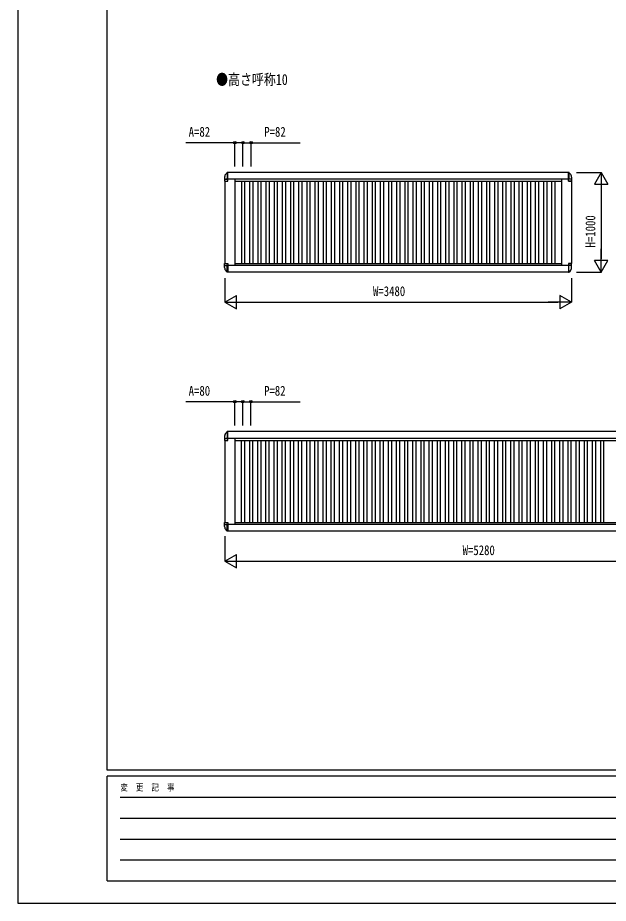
# Model space of a CAD drawing. Units: millimetres, scale not verified. Extents: x -12615 to 12615, y -8910 to 8910.
# Drawn here: x -12615 to -6684, y -8910 to -21 of the extents above; entities that cross this region are included whole.
import ezdxf
from ezdxf.enums import TextEntityAlignment as Align

# ---------------------------------------------------------------- set-up
doc = ezdxf.new("R2010")
doc.units = ezdxf.units.MM
doc.header["$LTSCALE"] = 30
for name, color, linetype in [('0-1_USER1', 3, 'Continuous'), ('0-2_YKK_A1', 4, 'Continuous'), ('0-3_YKK_D', 6, 'Continuous'), ('0-4_YKK_ZWAK', 7, 'Continuous')]:
    doc.layers.add(name, color=color, linetype=linetype)
doc.styles.add('ＭＳ ゴシック', font='')
doc.styles.get('ＭＳ ゴシック').set_extended_font_data('MS Gothic')

msp = doc.modelspace()

# ---------------------------------------------------------------- linework, layer by layer
at = {"layer": '0-2_YKK_A1'}
for p, q in [((-10510.94, -1574.7), (-10522.8, -1586.56)), ((-10505.94, -1574.7), (-10510.94, -1574.7)), ((-10510.94, -1574.7), (-10510.94, -1643)), ((-10505.94, -1663), (-10505.94, -1574.7)), ((-7078.64, -1575), (-10505.94, -1575)), ((-7083.94, -1574.7), (-7078.94, -1574.7)), ((-7083.94, -1663), (-7083.94, -1574.7)), ((-7078.94, -1574.7), (-7078.94, -1643)), ((-7078.94, -1574.7), (-7067.09, -1586.56)), ((-10537.44, -1621.91), (-10537.44, -1662)), ((-10536.44, -1663), (-10505.94, -1663)), ((-10535.44, -1643), (-10505.94, -1643)), ((-10534.94, -1663), (-10534.94, -2487)), ((-7052.44, -1643), (-10524.94, -1643)), ((-10434.94, -1643), (-10434.94, -2507)), ((-10434.94, -1663), (-7154.94, -1663)), ((-10368.94, -1663), (-10368.94, -2487)), ((-10336.94, -1663), (-10336.94, -2487)), ((-10286.94, -1663), (-10286.94, -2487)), ((-10254.94, -1663), (-10254.94, -2487)), ((-10204.94, -1663), (-10204.94, -2487)), ((-10172.94, -1663), (-10172.94, -2487)), ((-10122.94, -1663), (-10122.94, -2487)), ((-10090.94, -1663), (-10090.94, -2487)), ((-10040.94, -1663), (-10040.94, -2487)), ((-10008.94, -1663), (-10008.94, -2487)), ((-9958.94, -1663), (-9958.94, -2487)), ((-9926.94, -1663), (-9926.94, -2487)), ((-9876.94, -1663), (-9876.94, -2487)), ((-9844.94, -1663), (-9844.94, -2487)), ((-9794.94, -1663), (-9794.94, -2487)), ((-9762.94, -1663), (-9762.94, -2487)), ((-9712.94, -1663), (-9712.94, -2487)), ((-9680.94, -1663), (-9680.94, -2487)), ((-9630.94, -1663), (-9630.94, -2487)), ((-9598.94, -1663), (-9598.94, -2487)), ((-9548.94, -1663), (-9548.94, -2487)), ((-9516.94, -1663), (-9516.94, -2487)), ((-9466.94, -1663), (-9466.94, -2487)), ((-9434.94, -1663), (-9434.94, -2487)), ((-9384.94, -1663), (-9384.94, -2487)), ((-9352.94, -1663), (-9352.94, -2487)), ((-9302.94, -1663), (-9302.94, -2487)), ((-9270.94, -1663), (-9270.94, -2487)), ((-9220.94, -1663), (-9220.94, -2487)), ((-9188.94, -1663), (-9188.94, -2487)), ((-9138.94, -1663), (-9138.94, -2487)), ((-9106.94, -1663), (-9106.94, -2487)), ((-9056.94, -1663), (-9056.94, -2487)), ((-9024.94, -1663), (-9024.94, -2487)), ((-8974.94, -1663), (-8974.94, -2487)), ((-8942.94, -1663), (-8942.94, -2487)), ((-8892.94, -1663), (-8892.94, -2487)), ((-8860.94, -1663), (-8860.94, -2487)), ((-8810.94, -1663), (-8810.94, -2487)), ((-8778.94, -1663), (-8778.94, -2487)), ((-8728.94, -1663), (-8728.94, -2487)), ((-8696.94, -1663), (-8696.94, -2487)), ((-8646.94, -1663), (-8646.94, -2487)), ((-8614.94, -1663), (-8614.94, -2487)), ((-8564.94, -1663), (-8564.94, -2487)), ((-8532.94, -1663), (-8532.94, -2487)), ((-8482.94, -1663), (-8482.94, -2487)), ((-8450.94, -1663), (-8450.94, -2487)), ((-8400.94, -1663), (-8400.94, -2487)), ((-8368.94, -1663), (-8368.94, -2487)), ((-8318.94, -1663), (-8318.94, -2487)), ((-8286.94, -1663), (-8286.94, -2487)), ((-8236.94, -1663), (-8236.94, -2487)), ((-8204.94, -1663), (-8204.94, -2487)), ((-8154.94, -1663), (-8154.94, -2487)), ((-8122.94, -1663), (-8122.94, -2487)), ((-8072.94, -1663), (-8072.94, -2487)), ((-8040.94, -1663), (-8040.94, -2487)), ((-7990.94, -1663), (-7990.94, -2487)), ((-7958.94, -1663), (-7958.94, -2487)), ((-7908.94, -1663), (-7908.94, -2487)), ((-7876.94, -1663), (-7876.94, -2487)), ((-7826.94, -1663), (-7826.94, -2487)), ((-7794.94, -1663), (-7794.94, -2487)), ((-7744.94, -1663), (-7744.94, -2487)), ((-7712.94, -1663), (-7712.94, -2487)), ((-7662.94, -1663), (-7662.94, -2487)), ((-7630.94, -1663), (-7630.94, -2487)), ((-7580.94, -1663), (-7580.94, -2487)), ((-7548.94, -1663), (-7548.94, -2487)), ((-7498.94, -1663), (-7498.94, -2487)), ((-7466.94, -1663), (-7466.94, -2487)), ((-7416.94, -1663), (-7416.94, -2487)), ((-7384.94, -1663), (-7384.94, -2487)), ((-7334.94, -1663), (-7334.94, -2487)), ((-7302.94, -1663), (-7302.94, -2487)), ((-7252.94, -1663), (-7252.94, -2487)), ((-7220.94, -1663), (-7220.94, -2487)), ((-7154.94, -1643), (-7154.94, -2507)), ((-7054.44, -1643), (-7083.94, -1643)), ((-7083.94, -1663), (-7053.44, -1663)), ((-7053.44, -1663), (-7083.94, -1663)), ((-7054.94, -1663), (-7054.94, -2487)), ((-7052.44, -1621.91), (-7052.44, -1662)), ((-10537.44, -2528.09), (-10537.44, -2488)), ((-10536.44, -2487), (-10505.94, -2487)), ((-10505.94, -2487), (-10505.94, -2575.3)), ((-10432.94, -2487), (-7154.94, -2487)), ((-7083.94, -2487), (-7053.44, -2487)), ((-7053.44, -2487), (-7083.94, -2487)), ((-7083.94, -2487), (-7083.94, -2575.3)), ((-7052.44, -2528.09), (-7052.44, -2488)), ((-10535.44, -2507), (-10505.94, -2507)), ((-7052.44, -2507), (-10524.94, -2507)), ((-10510.94, -2575.3), (-10522.8, -2563.44)), ((-10510.94, -2575.3), (-10510.94, -2507)), ((-10505.94, -2575.3), (-10510.94, -2575.3)), ((-7078.64, -2575), (-10505.94, -2575)), ((-7054.44, -2507), (-7083.94, -2507)), ((-7083.94, -2575.3), (-7078.94, -2575.3)), ((-7078.94, -2575.3), (-7078.94, -2507)), ((-7078.94, -2575.3), (-7067.09, -2563.44)), ((-10510.94, -4174.7), (-10522.8, -4186.56)), ((-10505.94, -4174.7), (-10510.94, -4174.7)), ((-10510.94, -4174.7), (-10510.94, -4243)), ((-10505.94, -4263), (-10505.94, -4174.7)), ((-5283.94, -4175), (-10505.94, -4175)), ((-10537.44, -4221.91), (-10537.44, -4262)), ((-10536.44, -4263), (-10505.94, -4263)), ((-10535.44, -4243), (-10505.94, -4243)), ((-10534.94, -4263), (-10534.94, -5087)), ((-5264.94, -4243), (-10524.94, -4243)), ((-10434.94, -4243), (-10434.94, -5107)), ((-10434.94, -4263), (-5354.94, -4263)), ((-10370.94, -4263), (-10370.94, -5087)), ((-10338.94, -4263), (-10338.94, -5087)), ((-10288.94, -4263), (-10288.94, -5087)), ((-10256.94, -4263), (-10256.94, -5087)), ((-10206.94, -4263), (-10206.94, -5087)), ((-10174.94, -4263), (-10174.94, -5087)), ((-10124.94, -4263), (-10124.94, -5087)), ((-10092.94, -4263), (-10092.94, -5087)), ((-10042.94, -4263), (-10042.94, -5087)), ((-10010.94, -4263), (-10010.94, -5087)), ((-9960.94, -4263), (-9960.94, -5087)), ((-9928.94, -4263), (-9928.94, -5087)), ((-9878.94, -4263), (-9878.94, -5087)), ((-9846.94, -4263), (-9846.94, -5087)), ((-9796.94, -4263), (-9796.94, -5087)), ((-9764.94, -4263), (-9764.94, -5087)), ((-9714.94, -4263), (-9714.94, -5087)), ((-9682.94, -4263), (-9682.94, -5087)), ((-9632.94, -4263), (-9632.94, -5087)), ((-9600.94, -4263), (-9600.94, -5087)), ((-9550.94, -4263), (-9550.94, -5087)), ((-9518.94, -4263), (-9518.94, -5087)), ((-9468.94, -4263), (-9468.94, -5087)), ((-9436.94, -4263), (-9436.94, -5087)), ((-9386.94, -4263), (-9386.94, -5087)), ((-9354.94, -4263), (-9354.94, -5087)), ((-9304.94, -4263), (-9304.94, -5087)), ((-9272.94, -4263), (-9272.94, -5087)), ((-9222.94, -4263), (-9222.94, -5087)), ((-9190.94, -4263), (-9190.94, -5087)), ((-9140.94, -4263), (-9140.94, -5087)), ((-9108.94, -4263), (-9108.94, -5087)), ((-9058.94, -4263), (-9058.94, -5087)), ((-9026.94, -4263), (-9026.94, -5087)), ((-8976.94, -4263), (-8976.94, -5087)), ((-8944.94, -4263), (-8944.94, -5087)), ((-8894.94, -4263), (-8894.94, -5087)), ((-8862.94, -4263), (-8862.94, -5087)), ((-8812.94, -4263), (-8812.94, -5087)), ((-8780.94, -4263), (-8780.94, -5087)), ((-8730.94, -4263), (-8730.94, -5087)), ((-8698.94, -4263), (-8698.94, -5087)), ((-8648.94, -4263), (-8648.94, -5087)), ((-8616.94, -4263), (-8616.94, -5087)), ((-8566.94, -4263), (-8566.94, -5087)), ((-8534.94, -4263), (-8534.94, -5087)), ((-8484.94, -4263), (-8484.94, -5087)), ((-8452.94, -4263), (-8452.94, -5087)), ((-8402.94, -4263), (-8402.94, -5087)), ((-8370.94, -4263), (-8370.94, -5087)), ((-8320.94, -4263), (-8320.94, -5087)), ((-8288.94, -4263), (-8288.94, -5087)), ((-8238.94, -4263), (-8238.94, -5087)), ((-8206.94, -4263), (-8206.94, -5087)), ((-8156.94, -4263), (-8156.94, -5087)), ((-8124.94, -4263), (-8124.94, -5087)), ((-8074.94, -4263), (-8074.94, -5087)), ((-8042.94, -4263), (-8042.94, -5087)), ((-7992.94, -4263), (-7992.94, -5087)), ((-7960.94, -4263), (-7960.94, -5087)), ((-7910.94, -4263), (-7910.94, -5087)), ((-7878.94, -4263), (-7878.94, -5087)), ((-7828.94, -4263), (-7828.94, -5087)), ((-7796.94, -4263), (-7796.94, -5087)), ((-7746.94, -4263), (-7746.94, -5087)), ((-7714.94, -4263), (-7714.94, -5087)), ((-7664.94, -4263), (-7664.94, -5087)), ((-7632.94, -4263), (-7632.94, -5087)), ((-7582.94, -4263), (-7582.94, -5087)), ((-7550.94, -4263), (-7550.94, -5087)), ((-7500.94, -4263), (-7500.94, -5087)), ((-7468.94, -4263), (-7468.94, -5087)), ((-7418.94, -4263), (-7418.94, -5087)), ((-7386.94, -4263), (-7386.94, -5087)), ((-7336.94, -4263), (-7336.94, -5087)), ((-7304.94, -4263), (-7304.94, -5087)), ((-7254.94, -4263), (-7254.94, -5087)), ((-7222.94, -4263), (-7222.94, -5087)), ((-7172.94, -4263), (-7172.94, -5087)), ((-7140.94, -4263), (-7140.94, -5087)), ((-7090.94, -4263), (-7090.94, -5087)), ((-7058.94, -4263), (-7058.94, -5087)), ((-7008.94, -4263), (-7008.94, -5087)), ((-6976.94, -4263), (-6976.94, -5087)), ((-6926.94, -4263), (-6926.94, -5087)), ((-6894.94, -4263), (-6894.94, -5087)), ((-6844.94, -4263), (-6844.94, -5087)), ((-6812.94, -4263), (-6812.94, -5087)), ((-6762.94, -4263), (-6762.94, -5087)), ((-6730.94, -4263), (-6730.94, -5087)), ((-10537.44, -5128.09), (-10537.44, -5088)), ((-10536.44, -5087), (-10505.94, -5087)), ((-10535.44, -5107), (-10505.94, -5107)), ((-5264.94, -5107), (-10524.94, -5107)), ((-10510.94, -5175.3), (-10510.94, -5107)), ((-10505.94, -5087), (-10505.94, -5175.3)), ((-10434.94, -5087), (-5354.94, -5087)), ((-10510.94, -5175.3), (-10522.8, -5163.44)), ((-10505.94, -5175.3), (-10510.94, -5175.3)), ((-5283.94, -5175), (-10505.94, -5175))]:
    msp.add_line(p, q, dxfattribs=at)
for centre, radius, start, end in [((-10487.44, -1621.91), 50, 135, 180), ((-7102.44, -1621.91), 50, 0, 45), ((-10536.44, -1662), 1, 180, 270), ((-7053.44, -1662), 1, 270, 0), ((-10536.44, -2488), 1, 90, 180), ((-7053.44, -2488), 1, 0, 90), ((-10487.44, -2528.09), 50, 180, 225), ((-7102.44, -2528.09), 50, 315, 0), ((-10487.44, -4221.91), 50, 135, 180), ((-10536.44, -4262), 1, 180, 270), ((-10536.44, -5088), 1, 90, 180), ((-10487.44, -5128.09), 50, 180, 225)]:
    msp.add_arc(centre, radius, start, end, dxfattribs=at)
at = {"layer": '0-3_YKK_D'}
for p, q in [((-10434.94, -1515), (-10434.94, -1274)), ((-10352.94, -1515), (-10352.94, -1274)), ((-10352.94, -1515), (-10352.94, -1274)), ((-10270.94, -1515), (-10270.94, -1274)), ((-7004.94, -1575), (-6753.94, -1575)), ((-6754.94, -1575), (-6822.44, -1691.91)), ((-6754.94, -1575), (-6687.44, -1691.91)), ((-6754.94, -1575), (-6754.94, -1808.83)), ((-6822.44, -1691.91), (-6687.44, -1691.91)), ((-6754.94, -1710), (-6754.94, -2440)), ((-6754.94, -2575), (-6754.94, -2341.17)), ((-6754.94, -2575), (-6822.44, -2458.09)), ((-6687.44, -2458.09), (-6822.44, -2458.09)), ((-6754.94, -2575), (-6687.44, -2458.09)), ((-7004.94, -2575), (-6753.94, -2575)), ((-10534.94, -2635), (-10534.94, -2876)), ((-7054.94, -2635), (-7054.94, -2876)), ((-10534.94, -2875), (-10418.03, -2807.5)), ((-10418.03, -2942.5), (-10418.03, -2807.5)), ((-7054.94, -2875), (-7171.85, -2807.5)), ((-7171.85, -2807.5), (-7171.85, -2942.5)), ((-10534.94, -2875), (-10418.03, -2942.5)), ((-10534.94, -2875), (-10301.11, -2875)), ((-10399.94, -2875), (-7189.94, -2875)), ((-7054.94, -2875), (-7288.77, -2875)), ((-7054.94, -2875), (-7171.85, -2942.5)), ((-10434.94, -4115), (-10434.94, -3874)), ((-10354.94, -4115), (-10354.94, -3874)), ((-10354.94, -4115), (-10354.94, -3874)), ((-10272.94, -4115), (-10272.94, -3874)), ((-10534.94, -5225), (-10534.94, -5476)), ((-10534.94, -5475), (-10418.03, -5407.5)), ((-10418.03, -5542.5), (-10418.03, -5407.5)), ((-10534.94, -5475), (-10418.03, -5542.5)), ((-10534.94, -5475), (-10301.11, -5475)), ((-10399.94, -5475), (-5389.94, -5475))]:
    msp.add_line(p, q, dxfattribs=at)
for points in [[(-10352.94, -1275), (-10434.94, -1275), (-10928.14, -1275)], [(-10352.94, -1275), (-10270.94, -1275), (-9777.74, -1275)], [(-10354.94, -3875), (-10434.94, -3875), (-10928.14, -3875)], [(-10354.94, -3875), (-10272.94, -3875), (-9779.74, -3875)]]:
    msp.add_lwpolyline(points, dxfattribs=at)
for centre in [(-10434.94, -1275), (-10352.94, -1275), (-10352.94, -1275), (-10270.94, -1275), (-10434.94, -3875), (-10354.94, -3875), (-10354.94, -3875), (-10272.94, -3875)]:
    msp.add_circle(centre, 12.75, dxfattribs=at)
at = {"layer": '0-4_YKK_ZWAK'}
for p, q in [((-11714.94, -7575), (-11714.94, 8325)), ((11685.06, -7575), (-11714.94, -7575)), ((-3914.94, -7635), (-11714.94, -7635)), ((-11714.94, -8685), (-11714.94, -7635)), ((-11587.44, -7845), (-4064.94, -7845)), ((-11587.44, -8055), (-4064.94, -8055)), ((-11587.44, -8265), (-4064.94, -8265)), ((-11587.44, -8475), (-4064.94, -8475)), ((-11714.94, -8685), (-3914.94, -8685))]:
    msp.add_line(p, q, dxfattribs=at)
msp.add_lwpolyline([(-12615, -8910), (12615, -8910), (12615, 8910), (-12615, 8910)], close=True, dxfattribs=at)

# ---------------------------------------------------------------- texts
at = {"layer": '0-1_USER1', "style": 'ＭＳ ゴシック', "width": 0.8}
msp.add_text('●高さ呼称10', height=110, dxfattribs=at).set_placement((-10623, -729), align=Align.BOTTOM_LEFT)
at = {"layer": '0-3_YKK_D', "style": 'ＭＳ ゴシック', "width": 0.8}
for s, p in [('A=82', (-10898.14, -1245)), ('P=82', (-10138.94, -1245)), ('W=3480', (-9046.94, -2845)), ('A=80', (-10898.14, -3845)), ('P=82', (-10140.94, -3845)), ('W=5280', (-8146.94, -5445))]:
    msp.add_text(s, height=98.97, dxfattribs=at).set_placement(p, align=Align.BOTTOM_LEFT)
msp.add_text('H=1000', height=98.97, rotation=90, dxfattribs=at).set_placement((-6784.94, -2327), align=Align.BOTTOM_LEFT)
at = {"layer": '0-4_YKK_ZWAK', "style": 'ＭＳ ゴシック', "width": 0.8}
msp.add_text('変  更  記  事', height=65.98, dxfattribs=at).set_placement((-11583.93, -7800), align=Align.BOTTOM_LEFT)

doc.saveas('drawing.dxf')
